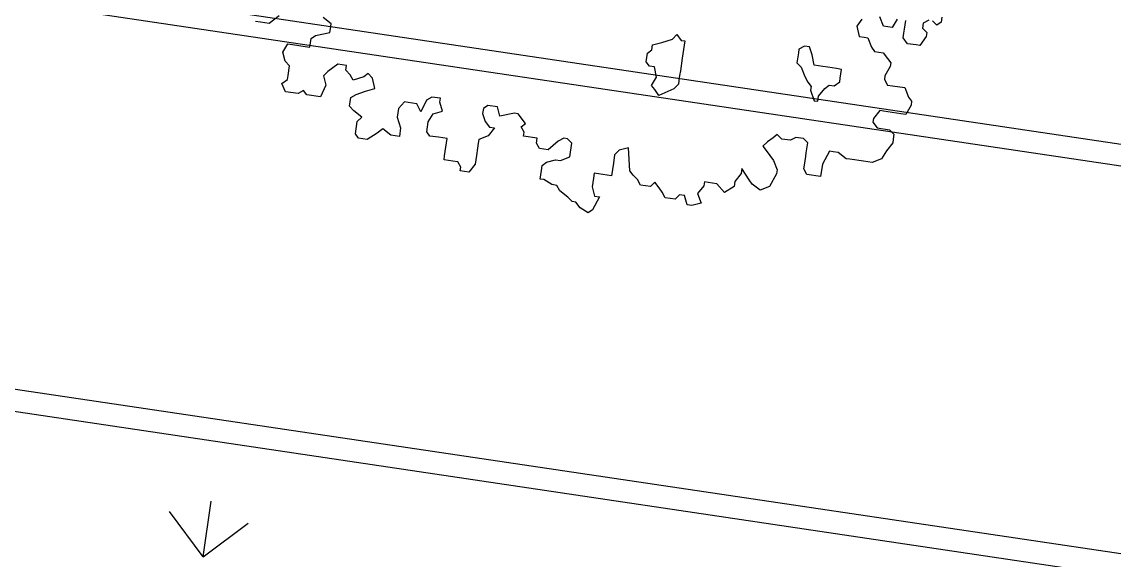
# Model space of a CAD drawing. Header units: millimetres. Extents: x 338 to 506, y 179 to 335.
# Drawn here: x 379.25 to 386.66, y 306.05 to 309.7 of the extents above; entities that cross this region are included whole.
import ezdxf

# ---------------------------------------------------------------- set-up
doc = ezdxf.new("R2010")
doc.units = ezdxf.units.MM
for name, color, linetype in [('ANDEN', 251, 'Continuous'), ('ARBOL-TOP', 3, 'Continuous'), ('MUROS', 32, 'Continuous')]:
    doc.layers.add(name, color=color, linetype=linetype)

# ---------------------------------------------------------------- blocks, each defined once
blk = doc.blocks.new('*X956')
at = {"color": 0}
for q in [(121.3927, 123.7235), (121.3927, 123.1847), (121.5043, 123.4541)]:
    blk.add_line((121.1233, 123.4541), q, dxfattribs=at)
blk = doc.blocks.new('ARBOLITO')
at = {"linetype": 'ByBlock'}
for points in [[(463.1128, 68.6208), (463.1128, 68.6124), (463.1065, 68.6062), (463.0982, 68.6124)], [(463.092, 68.6124), (463.0837, 68.6062), (463.0837, 68.5979), (463.092, 68.5917), (463.092, 68.5854), (463.0837, 68.5688), (463.0775, 68.5688), (463.0629, 68.5688), (463.0546, 68.5771), (463.0546, 68.5854), (463.0546, 68.5917), (463.0546, 68.6062)], [(463.0401, 68.6062), (463.0338, 68.5917), (463.0193, 68.5917), (463.011, 68.6062)], [(462.9819, 68.5979), (462.9756, 68.5854), (462.9819, 68.5688), (462.9902, 68.5688), (462.9964, 68.5688), (463.0047, 68.5543), (463.011, 68.548), (463.0255, 68.548), (463.0338, 68.5397), (463.0401, 68.5335), (463.0401, 68.5273), (463.0338, 68.5106), (463.0338, 68.5044), (463.0401, 68.4961), (463.0484, 68.4961), (463.0691, 68.4961), (463.0775, 68.4815), (463.0837, 68.4753), (463.0837, 68.4691), (463.0775, 68.4524), (463.0691, 68.4524), (463.0546, 68.4524), (463.0401, 68.4524), (463.0338, 68.4524), (463.0255, 68.4379), (463.0255, 68.4317), (463.0338, 68.4234), (463.0546, 68.4234), (463.0629, 68.4171), (463.0629, 68.4088), (463.0629, 68.4026), (463.0546, 68.388), (463.0484, 68.3735), (463.0338, 68.3652), (463.0193, 68.3652), (462.9964, 68.3652), (462.9902, 68.3652), (462.9756, 68.3735), (462.9673, 68.3735), (462.9611, 68.3735), (462.9528, 68.3506), (462.9528, 68.3299), (462.9299, 68.3299), (462.9237, 68.3382), (462.9237, 68.3444), (462.9237, 68.3589), (462.9237, 68.3652), (462.9237, 68.3818), (462.9154, 68.388), (462.9029, 68.388), (462.8946, 68.3818), (462.8801, 68.3818), (462.8717, 68.388), (462.8655, 68.3818), (462.8572, 68.3735), (462.851, 68.3652), (462.8572, 68.3589), (462.8717, 68.3444), (462.8801, 68.3299), (462.8801, 68.3236), (462.8717, 68.3008), (462.8572, 68.2925), (462.8427, 68.3008), (462.8364, 68.307), (462.8219, 68.3236), (462.8219, 68.3153), (462.8136, 68.3008), (462.8136, 68.2925), (462.799, 68.28), (462.7845, 68.2925), (462.7699, 68.2925), (462.7637, 68.2925), (462.7637, 68.2862), (462.7554, 68.2717), (462.7637, 68.2571), (462.7491, 68.2509), (462.7408, 68.2509), (462.7346, 68.2654), (462.7263, 68.2654), (462.7201, 68.2571), (462.7034, 68.2571), (462.6972, 68.2654), (462.691, 68.2717), (462.6827, 68.28), (462.6764, 68.2717), (462.6598, 68.2717), (462.6536, 68.28), (462.6453, 68.2862), (462.639, 68.2925), (462.6307, 68.3299), (462.6162, 68.3236), (462.6099, 68.3153), (462.6099, 68.3008), (462.6099, 68.28), (462.5954, 68.28), (462.5808, 68.28), (462.5808, 68.2717), (462.5808, 68.2571), (462.5871, 68.2426), (462.5954, 68.2426), (462.5871, 68.2197), (462.5808, 68.2135), (462.5663, 68.2197), (462.558, 68.228), (462.5517, 68.228), (462.5434, 68.2343), (462.5289, 68.2426), (462.5227, 68.2509), (462.5143, 68.2509), (462.4998, 68.2571), (462.4936, 68.2571), (462.4936, 68.2717), (462.4936, 68.28), (462.4998, 68.2862), (462.5143, 68.2925), (462.5227, 68.2925), (462.5372, 68.3008), (462.5372, 68.3236), (462.5289, 68.3299), (462.5227, 68.3299), (462.5143, 68.3236), (462.4998, 68.307), (462.4853, 68.307), (462.479, 68.3153), (462.479, 68.3236), (462.4562, 68.3236), (462.4562, 68.3299), (462.4499, 68.3382), (462.4562, 68.3444), (462.4416, 68.3589), (462.4354, 68.3589), (462.4125, 68.3506), (462.4063, 68.3652), (462.3897, 68.3652), (462.3834, 68.3589), (462.3834, 68.3506), (462.3897, 68.3382), (462.398, 68.3299), (462.4063, 68.3299), (462.398, 68.3153), (462.3834, 68.307), (462.3834, 68.3008), (462.3834, 68.2925), (462.3834, 68.28), (462.3834, 68.2654), (462.3751, 68.2509), (462.3606, 68.2509), (462.3606, 68.2571), (462.3543, 68.2654), (462.346, 68.2654), (462.3315, 68.2654), (462.3315, 68.2717), (462.3315, 68.2862), (462.3315, 68.3008), (462.3169, 68.3008), (462.3024, 68.3008), (462.2962, 68.307), (462.2962, 68.3153), (462.2962, 68.3236), (462.3024, 68.3382), (462.3169, 68.3444), (462.3107, 68.3589), (462.3107, 68.3652), (462.2962, 68.3652), (462.2879, 68.3589), (462.2816, 68.3382), (462.2733, 68.3506), (462.2588, 68.3506), (462.2525, 68.3506), (462.2442, 68.3382), (462.2442, 68.3236), (462.2525, 68.307), (462.2525, 68.2925), (462.238, 68.2925), (462.2234, 68.3008), (462.2151, 68.2925), (462.2006, 68.28), (462.186, 68.28), (462.1798, 68.2862), (462.1798, 68.307), (462.186, 68.3153), (462.1715, 68.3236), (462.1632, 68.3299), (462.1632, 68.3444), (462.1715, 68.3506), (462.186, 68.3589), (462.2006, 68.3652), (462.1944, 68.3818), (462.186, 68.388), (462.1798, 68.3818), (462.1632, 68.3735), (462.1569, 68.3818), (462.1486, 68.388), (462.1486, 68.3963), (462.1341, 68.3963), (462.1195, 68.3818), (462.1133, 68.3735), (462.1195, 68.3589), (462.1133, 68.3382), (462.0905, 68.3382), (462.0842, 68.3444), (462.0759, 68.3382), (462.0551, 68.3382), (462.0468, 68.3506), (462.0551, 68.3589), (462.0551, 68.3652), (462.0551, 68.3818), (462.0468, 68.388), (462.0406, 68.4026), (462.0468, 68.4171), (462.0551, 68.4171), (462.0759, 68.4171), (462.0842, 68.4171), (462.0842, 68.4317), (462.0905, 68.4379), (462.1133, 68.4462), (462.1133, 68.4524), (462.1133, 68.4608), (462.0988, 68.4691)], [(462.026, 68.4608), (462.0115, 68.4462), (461.997, 68.4462), (461.9886, 68.4462)], [(463.1128, 68.6208), (463.1128, 68.6124), (463.1065, 68.6062), (463.0982, 68.6124)], [(463.092, 68.6124), (463.0837, 68.6062), (463.0837, 68.5979), (463.092, 68.5917), (463.092, 68.5854), (463.0837, 68.5688), (463.0775, 68.5688), (463.0629, 68.5688), (463.0546, 68.5771), (463.0546, 68.5854), (463.0546, 68.5917), (463.0546, 68.6062)], [(463.0401, 68.6062), (463.0338, 68.5917), (463.0193, 68.5917), (463.011, 68.6062)], [(462.9819, 68.5979), (462.9756, 68.5854), (462.9819, 68.5688), (462.9902, 68.5688), (462.9964, 68.5688), (463.0047, 68.5543), (463.011, 68.548), (463.0255, 68.548), (463.0338, 68.5397), (463.0401, 68.5335), (463.0401, 68.5273), (463.0338, 68.5106), (463.0338, 68.5044), (463.0401, 68.4961), (463.0484, 68.4961), (463.0691, 68.4961), (463.0775, 68.4815), (463.0837, 68.4753), (463.0837, 68.4691), (463.0775, 68.4524), (463.0691, 68.4524), (463.0546, 68.4524), (463.0401, 68.4524), (463.0338, 68.4524), (463.0255, 68.4379), (463.0255, 68.4317), (463.0338, 68.4234), (463.0546, 68.4234), (463.0629, 68.4171), (463.0629, 68.4088), (463.0629, 68.4026), (463.0546, 68.388), (463.0484, 68.3735), (463.0338, 68.3652), (463.0193, 68.3652), (462.9964, 68.3652), (462.9902, 68.3652), (462.9756, 68.3735), (462.9673, 68.3735), (462.9611, 68.3735), (462.9528, 68.3506), (462.9528, 68.3299), (462.9299, 68.3299), (462.9237, 68.3382), (462.9237, 68.3444), (462.9237, 68.3589), (462.9237, 68.3652), (462.9237, 68.3818), (462.9154, 68.388), (462.9029, 68.388), (462.8946, 68.3818), (462.8801, 68.3818), (462.8717, 68.388), (462.8655, 68.3818), (462.8572, 68.3735), (462.851, 68.3652), (462.8572, 68.3589), (462.8717, 68.3444), (462.8801, 68.3299), (462.8801, 68.3236), (462.8717, 68.3008), (462.8572, 68.2925), (462.8427, 68.3008), (462.8364, 68.307), (462.8219, 68.3236), (462.8219, 68.3153), (462.8136, 68.3008), (462.8136, 68.2925), (462.799, 68.28), (462.7845, 68.2925), (462.7699, 68.2925), (462.7637, 68.2925), (462.7637, 68.2862), (462.7554, 68.2717), (462.7637, 68.2571), (462.7491, 68.2509), (462.7408, 68.2509), (462.7346, 68.2654), (462.7263, 68.2654), (462.7201, 68.2571), (462.7034, 68.2571), (462.6972, 68.2654), (462.691, 68.2717), (462.6827, 68.28), (462.6764, 68.2717), (462.6598, 68.2717), (462.6536, 68.28), (462.6453, 68.2862), (462.639, 68.2925), (462.6307, 68.3299), (462.6162, 68.3236), (462.6099, 68.3153), (462.6099, 68.3008), (462.6099, 68.28), (462.5954, 68.28), (462.5808, 68.28), (462.5808, 68.2717), (462.5808, 68.2571), (462.5871, 68.2426), (462.5954, 68.2426), (462.5871, 68.2197), (462.5808, 68.2135), (462.5663, 68.2197), (462.558, 68.228), (462.5517, 68.228), (462.5434, 68.2343), (462.5289, 68.2426), (462.5227, 68.2509), (462.5143, 68.2509), (462.4998, 68.2571), (462.4936, 68.2571), (462.4936, 68.2717), (462.4936, 68.28), (462.4998, 68.2862), (462.5143, 68.2925), (462.5227, 68.2925), (462.5372, 68.3008), (462.5372, 68.3236), (462.5289, 68.3299), (462.5227, 68.3299), (462.5143, 68.3236), (462.4998, 68.307), (462.4853, 68.307), (462.479, 68.3153), (462.479, 68.3236), (462.4562, 68.3236), (462.4562, 68.3299), (462.4499, 68.3382), (462.4562, 68.3444), (462.4416, 68.3589), (462.4354, 68.3589), (462.4125, 68.3506), (462.4063, 68.3652), (462.3897, 68.3652), (462.3834, 68.3589), (462.3834, 68.3506), (462.3897, 68.3382), (462.398, 68.3299), (462.4063, 68.3299), (462.398, 68.3153), (462.3834, 68.307), (462.3834, 68.3008), (462.3834, 68.2925), (462.3834, 68.28), (462.3834, 68.2654), (462.3751, 68.2509), (462.3606, 68.2509), (462.3606, 68.2571), (462.3543, 68.2654), (462.346, 68.2654), (462.3315, 68.2654), (462.3315, 68.2717), (462.3315, 68.2862), (462.3315, 68.3008), (462.3169, 68.3008), (462.3024, 68.3008), (462.2962, 68.307), (462.2962, 68.3153), (462.2962, 68.3236), (462.3024, 68.3382), (462.3169, 68.3444), (462.3107, 68.3589), (462.3107, 68.3652), (462.2962, 68.3652), (462.2879, 68.3589), (462.2816, 68.3382), (462.2733, 68.3506), (462.2588, 68.3506), (462.2525, 68.3506), (462.2442, 68.3382), (462.2442, 68.3236), (462.2525, 68.307), (462.2525, 68.2925), (462.238, 68.2925), (462.2234, 68.3008), (462.2151, 68.2925), (462.2006, 68.28), (462.186, 68.28), (462.1798, 68.2862), (462.1798, 68.307), (462.186, 68.3153), (462.1715, 68.3236), (462.1632, 68.3299), (462.1632, 68.3444), (462.1715, 68.3506), (462.186, 68.3589), (462.2006, 68.3652), (462.1944, 68.3818), (462.186, 68.388), (462.1798, 68.3818), (462.1632, 68.3735), (462.1569, 68.3818), (462.1486, 68.388), (462.1486, 68.3963), (462.1341, 68.3963), (462.1195, 68.3818), (462.1133, 68.3735), (462.1195, 68.3589), (462.1133, 68.3382), (462.0905, 68.3382), (462.0842, 68.3444), (462.0759, 68.3382), (462.0551, 68.3382), (462.0468, 68.3506), (462.0551, 68.3589), (462.0551, 68.3652), (462.0551, 68.3818), (462.0468, 68.388), (462.0406, 68.4026), (462.0468, 68.4171), (462.0551, 68.4171), (462.0759, 68.4171), (462.0842, 68.4171), (462.0842, 68.4317), (462.0905, 68.4379), (462.1133, 68.4462), (462.1133, 68.4524), (462.1133, 68.4608), (462.0988, 68.4691)], [(462.026, 68.4608), (462.0115, 68.4462), (461.997, 68.4462), (461.9886, 68.4462)], [(462.9299, 68.4524), (462.9299, 68.4608), (462.9382, 68.4753), (462.9445, 68.4815), (462.9528, 68.4815), (462.9611, 68.4899), (462.9611, 68.4961), (462.9611, 68.5106), (462.9528, 68.5106), (462.9382, 68.5106), (462.9299, 68.5106), (462.9154, 68.5106), (462.9091, 68.5273), (462.9029, 68.5397), (462.8946, 68.5397), (462.8863, 68.5335), (462.8863, 68.5273), (462.8863, 68.5106), (462.8946, 68.5044), (462.9029, 68.4899), (462.9091, 68.4815), (462.9154, 68.4753), (462.9154, 68.4691), (462.9237, 68.4524), (462.9299, 68.4524), (462.9299, 68.4524)], [(462.9299, 68.4524), (462.9299, 68.4608), (462.9382, 68.4753), (462.9445, 68.4815), (462.9528, 68.4815), (462.9611, 68.4899), (462.9611, 68.4961), (462.9611, 68.5106), (462.9528, 68.5106), (462.9382, 68.5106), (462.9299, 68.5106), (462.9154, 68.5106), (462.9091, 68.5273), (462.9029, 68.5397), (462.8946, 68.5397), (462.8863, 68.5335), (462.8863, 68.5273), (462.8863, 68.5106), (462.8946, 68.5044), (462.9029, 68.4899), (462.9091, 68.4815), (462.9154, 68.4753), (462.9154, 68.4691), (462.9237, 68.4524), (462.9299, 68.4524)], [(462.6681, 68.4234), (462.6598, 68.4317), (462.6536, 68.4379), (462.6598, 68.4524), (462.6536, 68.4691), (462.6453, 68.4691), (462.639, 68.4753), (462.639, 68.4899), (462.6453, 68.4961), (462.6453, 68.5044), (462.6598, 68.5106), (462.6764, 68.5189), (462.6827, 68.5273), (462.691, 68.5189), (462.6972, 68.5189), (462.6972, 68.5044), (462.6972, 68.4899), (462.6972, 68.4691), (462.6972, 68.4608), (462.6972, 68.4524), (462.6972, 68.4462), (462.691, 68.4379), (462.6681, 68.4234), (462.6681, 68.4234)], [(462.6681, 68.4234), (462.6598, 68.4317), (462.6536, 68.4379), (462.6598, 68.4524), (462.6536, 68.4691), (462.6453, 68.4691), (462.639, 68.4753), (462.639, 68.4899), (462.6453, 68.4961), (462.6453, 68.5044), (462.6598, 68.5106), (462.6764, 68.5189), (462.6827, 68.5273), (462.691, 68.5189), (462.6972, 68.5189), (462.6972, 68.5044), (462.6972, 68.4899), (462.6972, 68.4691), (462.6972, 68.4608), (462.6972, 68.4524), (462.6972, 68.4462), (462.691, 68.4379), (462.6681, 68.4234)]]:
    blk.add_lwpolyline(points, dxfattribs=at)
blk = doc.blocks.new('A$C7152A42C')
at = {"layer": 'ANDEN'}
for p, q in [((122.05847, 108.85105), (122.05847, 132.25328)), ((124.65864, 101.85105), (124.65864, 132.08818))]:
    blk.add_line(p, q, dxfattribs=at)
for points in [[(121.90847, 109.00105), (121.90847, 132.1125), (111.64487, 132.76418), (111.64487, 123.70105), (110.64487, 123.70105), (110.64487, 119.00105), (111.64487, 119.00105), (111.64487, 113.70105), (110.64487, 113.70105), (110.64487, 109.00105)], [(138.58464, 102.00105), (138.58464, 131.05366), (124.80864, 131.92836), (124.80864, 102.00105)]]:
    blk.add_lwpolyline(points, close=True, dxfattribs=at)
at = {"layer": 'ANDEN', "color": 251, "linetype": 'Continuous'}
blk.add_blockref('*X956', (0, 0), dxfattribs=at)
at = {"layer": 'ARBOL-TOP', "color": 3, "linetype": 'ByBlock', "xscale": 4.090679926752369, "yscale": 4.090679926752369, "zscale": 4.090679926752369, "rotation": 270}
blk.add_blockref('ARBOLITO', (-155.22509, 2013.48433), dxfattribs=at)

msp = doc.modelspace()

# ---------------------------------------------------------------- block references
at = {"layer": 'MUROS', "color": 32, "rotation": 81.53046525965426}
msp.add_blockref('A$C7152A42C', (484.7482, 168.0844), dxfattribs=at)

doc.saveas('drawing.dxf')
